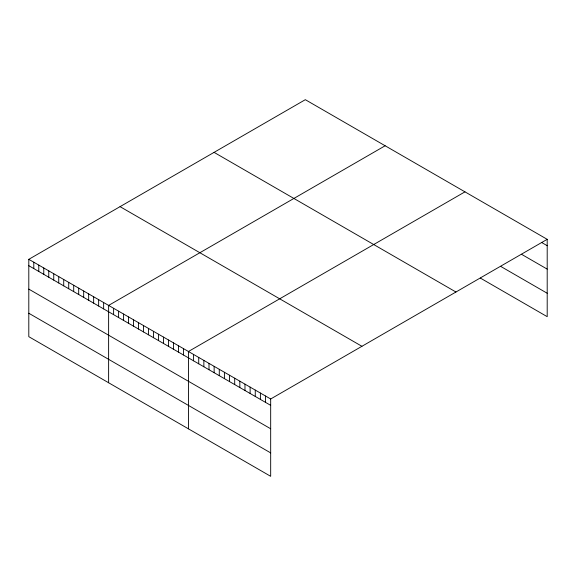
<?xml version="1.0" encoding="UTF-8"?>
<svg xmlns="http://www.w3.org/2000/svg" width="576" height="576" viewBox="0 0 576 576"><rect width="100%" height="100%" fill="white"/><g stroke="black" fill="none" stroke-linecap="round" stroke-linejoin="round"><path stroke-width="0.86" d="M547.2 239.328L270.677 398.981L270.677 476.316L28.8 336.672L28.8 259.33L305.323 99.684L547.2 239.328L547.2 316.67L480.384 278.093M385.142 145.764L108.619 305.417L108.619 382.752M464.962 191.851L188.438 351.497L188.438 428.839M542.059 242.726L547.2 245.693M521.503 254.282L547.2 269.114M500.94 266.537L547.2 293.249M214.07 152.366L455.947 292.018M120.053 206.647L361.93 346.298M28.8 259.33L270.677 398.981M28.8 265.694L270.677 405.346M28.8 289.116L270.677 428.767M28.8 313.25L270.677 452.894M265.536 396.014L265.536 402.379M260.402 393.041L260.402 399.406M255.262 390.074L255.262 396.439M250.121 387.108L250.121 393.473M244.98 384.142L244.98 390.506M239.839 381.175L239.839 387.54M234.698 378.209L234.698 384.574M229.558 375.242L229.558 381.607M224.417 372.269L224.417 378.634M219.283 369.302L219.283 375.667M214.142 366.336L214.142 372.701M209.002 363.37L209.002 369.734M203.861 360.403L203.861 366.768M198.72 357.437L198.72 363.802M193.579 354.463L193.579 360.828M183.449 348.617L183.449 354.982M178.459 345.737L178.459 352.102M173.477 342.857L173.477 349.222M168.487 339.977L168.487 346.342M163.498 337.097L163.498 343.462M158.508 334.217L158.508 340.582M153.518 331.337L153.518 337.702M148.529 328.457L148.529 334.822M143.539 325.577L143.539 331.942M138.55 322.697L138.55 329.062M133.567 319.817L133.567 326.182M128.578 316.937L128.578 323.302M123.588 314.057L123.588 320.422M118.598 311.177L118.598 317.542M113.609 308.297L113.609 314.662M103.63 302.537L103.63 308.902M98.64 299.657L98.64 306.022M93.65 296.777L93.65 303.142M88.668 293.897L88.668 300.262M83.678 291.017L83.678 297.382M78.689 288.137L78.689 294.502M73.699 285.257L73.699 291.622M68.71 282.37L68.71 288.742M63.72 279.49L63.72 285.862M58.73 276.61L58.73 282.974M53.741 273.73L53.741 280.094M48.758 270.85L48.758 277.214M43.769 267.97L43.769 274.334M38.779 265.09L38.779 271.454M33.79 262.21L33.79 268.574"/></g></svg>
